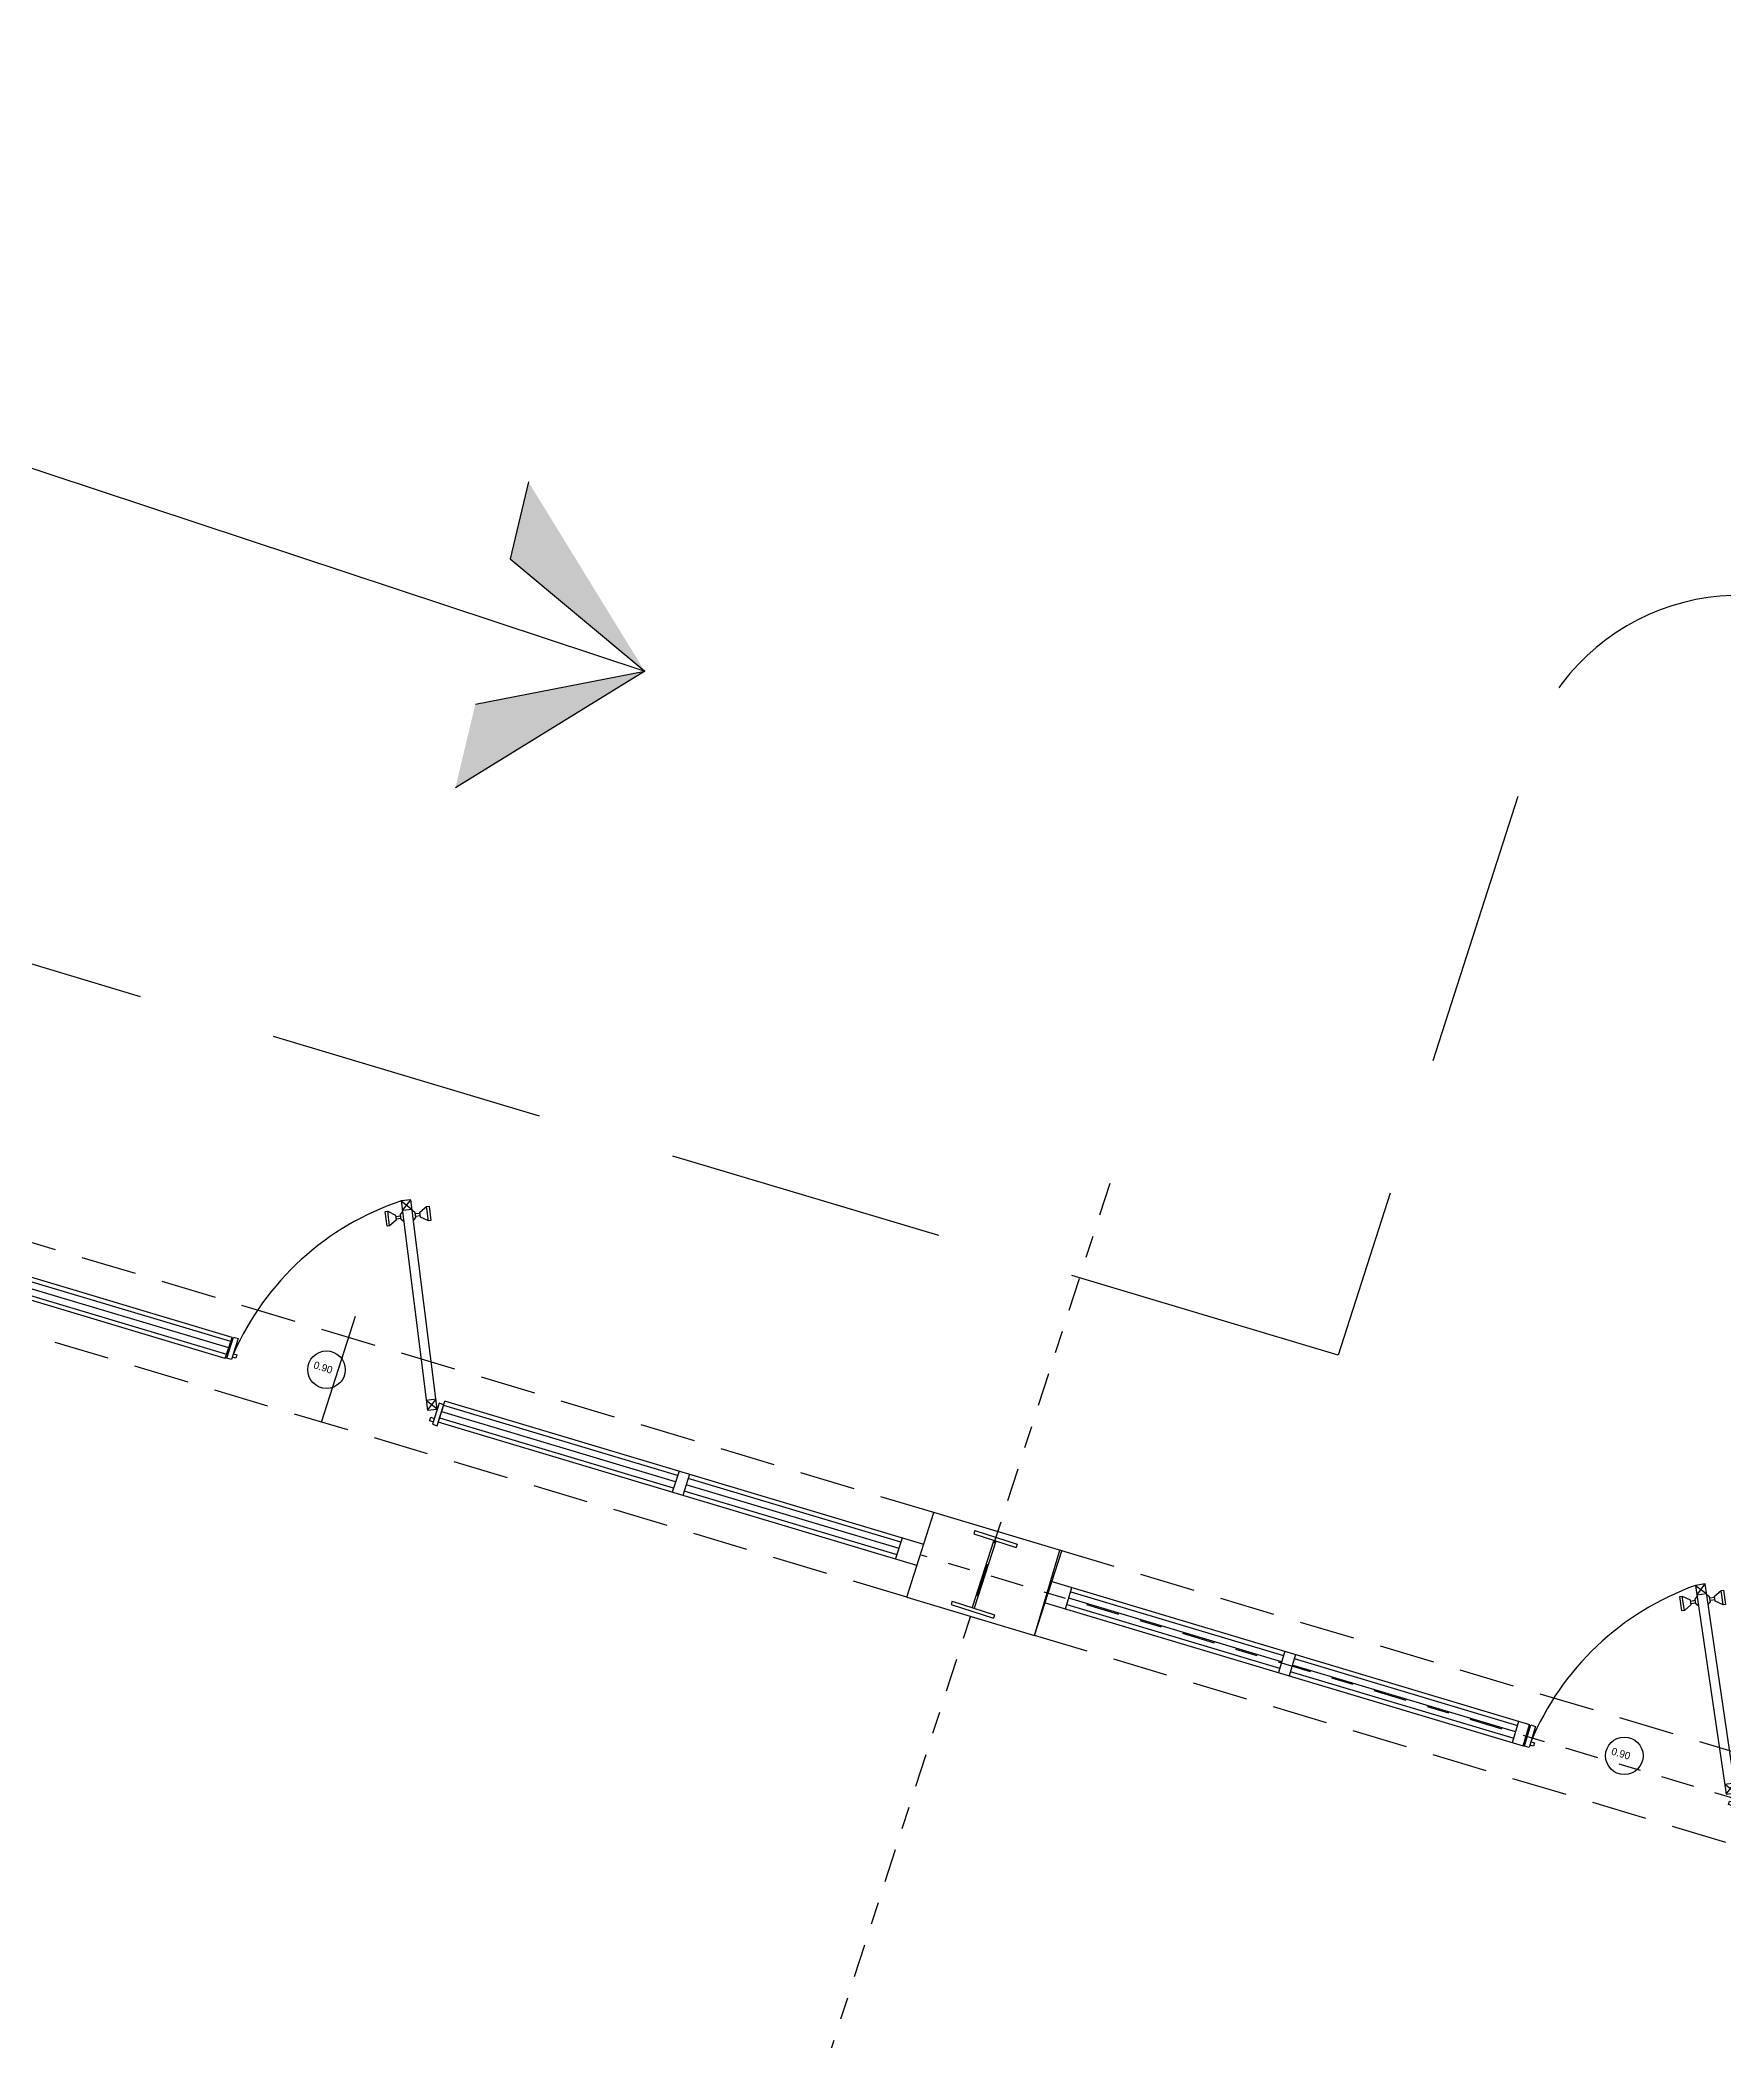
# Model space of a CAD drawing. Header units: millimetres. Extents: x 99 to 472, y 49 to 338.
# Drawn here: x 296.87 to 304.44, y 134.29 to 143.29 of the extents above; entities that cross this region are included whole.
import ezdxf

# ---------------------------------------------------------------- set-up
doc = ezdxf.new("R2010")
doc.units = ezdxf.units.MM
for name, pattern in [('ACAD_ISO04W100', [30.5, 24, -3, 0.5, -3]), ('DASHDOT', [1, 0.5, -0.25, 0, -0.25]), ('HIDDEN', [0.375, 0.25, -0.125])]:
    doc.linetypes.add(name, pattern=pattern)
for name, color, linetype in [('BANQUETA', 4, 'Continuous'), ('EJE', 8, 'DASHDOT'), ('EJES CALLE', 4, 'ACAD_ISO04W100'), ('LOCALES', 5, 'Continuous'), ('NIVELES', 32, 'Continuous'), ('PENDIENTES', 8, 'Continuous'), ('TEXTOS_Y_COTAS', 7, 'Continuous')]:
    doc.layers.add(name, color=color, linetype=linetype)

# ---------------------------------------------------------------- blocks, each defined once
blk = doc.blocks.new('PUERTA90')
for p, q in [((0.087, 0.5829), (0.0508, 0.566)), ((0.1816, 0.5221), (0.1562, 0.5765)), ((0.0366, 0.4545), (0.0112, 0.5089)), ((0.049, 0.4989), (0.0671, 0.5074)), ((0.0532, 0.4899), (0.0713, 0.4983)), ((0.1396, 0.5412), (0.1215, 0.5327)), ((0.1438, 0.5321), (0.1257, 0.5237)), ((0.4336, -0.1603), (0.3973, -0.1772)), ((0.4142, -0.2134), (0.4336, -0.1603)), ((0.4505, -0.1965), (0.3973, -0.1772))]:
    blk.add_line(p, q)
for points in [[(0.0508, 0.566), (0.1039, 0.5466), (0.0677, 0.5297), (0.087, 0.5829)], [(0.0867, 0.4889), (0.0734, 0.4938), (0.065, 0.5119), (0.0698, 0.5252)], [(0.123, 0.5058), (0.1278, 0.5191), (0.1193, 0.5373), (0.1061, 0.5421)], [(0.4505, -0.2515), (0.4355, -0.2515), (0.4355, -0.2365), (0.4505, -0.2365)]]:
    blk.add_lwpolyline(points)
for points in [[(0.4505, -0.1965), (0.087, 0.5829), (0.0508, 0.566), (0.4142, -0.2134)], [(0.1816, 0.5221), (0.1459, 0.5276), (0.1375, 0.5457), (0.1562, 0.5765), (0.1653, 0.5807), (0.1906, 0.5264)], [(0.0021, 0.5047), (0.0112, 0.5089), (0.0468, 0.5035), (0.0553, 0.4853), (0.0366, 0.4545), (0.0275, 0.4503)]]:
    blk.add_lwpolyline(points, close=True)
blk.add_lwpolyline([(0.0508, 0.566, 0.210556), (-0.4095, -0.2365), (-0.3945, -0.2365), (-0.3945, -0.2515), (-0.4095, -0.2515)], format="xyb")
at = {"linetype": 'Continuous'}
for points in [[(-0.4295, -0.2615), (-0.4295, -0.1715), (-0.4095, -0.1715), (-0.4095, -0.2615)], [(0.4705, -0.2615), (0.4705, -0.1715), (0.4505, -0.1715), (0.4505, -0.2615)]]:
    blk.add_lwpolyline(points, close=True, dxfattribs=at)
at = {"layer": 'TEXTOS_Y_COTAS'}
blk.add_circle((-0.0284, -0.1824), 0.0765, dxfattribs=at)
at = {"layer": 'TEXTOS_Y_COTAS', "insert": (-0.0833, -0.1628), "char_height": 0.03, "width": 0.1975, "attachment_point": 1}
blk.add_mtext('\\fGraphite Light ATT|b0|i0|c162|p66;0.90', dxfattribs=at)

msp = doc.modelspace()

# ---------------------------------------------------------------- hatches: boundary and pattern name
at = {"layer": 'PENDIENTES'}
h = msp.add_hatch(color=256, dxfattribs=at)
h.paths.add_polyline_path([(299.59075, 140.44878), (298.82842, 140.30076), (298.73875, 139.92523)])
h.paths.add_polyline_path([(299.59075, 140.44878), (299.0672, 141.30077), (298.98473, 140.95541)])

# ---------------------------------------------------------------- linework, layer by layer
at = {"color": 9, "linetype": 'HIDDEN'}
for p, q in [((300.8918, 136.66386, 163.79154), (295.62524, 138.23969, 153.64576)), ((300.76916, 136.28303, 163.77617), (295.5026, 137.85886, 153.63039)), ((306.73317, 134.91603, 175.04466), (301.46675, 136.49183, 164.89914)), ((306.61053, 134.53521, 175.04466), (301.3441, 136.111, 164.89914))]:
    msp.add_line(p, q, dxfattribs=at)
at = {"color": 8, "linetype": 'DASHDOT', "ltscale": 0.3}
for p, q in [((297.63798, 125.5815), (301.71475, 138.24058)), ((330.60847, 127.56343, 221.14977), (300.83048, 136.47345, 163.78385))]:
    msp.add_line(p, q, dxfattribs=at)
at = {"color": 4, "linetype": 'Continuous', "ltscale": 0.3}
for p, q in [((297.73338, 137.45233, 157.78982), (295.57925, 138.09688, 153.63999)), ((297.70272, 137.35713, 157.78597), (295.54859, 138.00167, 153.63615)), ((297.71045, 137.37569, 157.78982), (296.65574, 137.69127, 155.75798)), ((297.71905, 137.40443, 157.78982), (296.66494, 137.71984, 155.75913)), ((297.72765, 137.43317, 157.78982), (296.67414, 137.7484, 155.76029)), ((299.73863, 136.83146, 161.66388), (298.68589, 137.14645, 159.63582)), ((300.84581, 136.52105, 163.78577), (298.69162, 137.16562, 159.63582)), ((300.81515, 136.42584, 163.78193), (298.66096, 137.07041, 159.63198)), ((299.72023, 136.77433, 161.66157), (298.66869, 137.08897, 159.63582)), ((299.72943, 136.8029, 161.66273), (298.67729, 137.11771, 159.63582)), ((300.73466, 136.50212, 163.59925), (299.77734, 136.78856, 161.75503)), ((300.74326, 136.53086, 163.59925), (299.78654, 136.81712, 161.75618)), ((300.72606, 136.47338, 163.59925), (299.76814, 136.76, 161.75388)), ((300.71933, 136.45451), (300.74999, 136.54972)), ((301.41722, 136.35536), (303.57132, 135.71082)), ((301.48437, 136.23087), (301.51304, 136.32669)), ((301.38855, 136.25954), (303.54265, 135.615)), ((301.49011, 136.25003), (302.44738, 135.9636)), ((302.45598, 135.99235), (301.49871, 136.27878)), ((301.50731, 136.30753), (302.46458, 136.0211)), ((303.50907, 135.67725), (302.50389, 135.97801)), ((302.51249, 136.00676), (303.51767, 135.706)), ((302.49529, 135.94927), (303.50047, 135.6485)), ((303.49474, 135.62934), (303.52341, 135.72516)), ((303.54265, 135.615), (303.57132, 135.71082))]:
    msp.add_line(p, q, dxfattribs=at)
at = {"color": 5, "linetype": 'Continuous', "ltscale": 0.3}
for p, q in [((300.76916, 136.28303), (300.8918, 136.66386)), ((301.46675, 136.49183, 164.89914), (300.8918, 136.66386, 163.79154)), ((301.3441, 136.111), (301.45879, 136.49429)), ((301.3441, 136.111), (301.46675, 136.49183)), ((300.76916, 136.28303, 163.77617), (301.3441, 136.111, 164.88377))]:
    msp.add_line(p, q, dxfattribs=at)
at = {"color": 1, "linetype": 'Continuous', "ltscale": 0.3}
for p, q in [((301.16157, 136.53916, 163.79154), (301.06409, 136.2365, 163.79154)), ((301.07605, 136.58351, 163.79154), (301.07115, 136.56828, 163.79154)), ((301.07115, 136.56828, 163.79154), (301.2615, 136.50698, 163.79154)), ((301.17108, 136.5361, 163.79154), (301.07361, 136.23343, 163.79154)), ((301.07605, 136.58351, 163.79154), (301.26641, 136.52221, 163.79154)), ((301.26641, 136.52221, 163.79154), (301.2615, 136.50698, 163.79154)), ((300.97368, 136.26562, 163.79154), (300.96877, 136.25039, 163.79154)), ((300.96877, 136.25039, 163.79154), (301.15913, 136.18908, 163.79154)), ((300.97368, 136.26562, 163.79154), (301.16403, 136.20431, 163.79154)), ((301.16403, 136.20431, 163.79154), (301.15913, 136.18908, 163.79154))]:
    msp.add_line(p, q, dxfattribs=at)
at = {"layer": 'BANQUETA'}
for p, q in [((299.74476, 136.8505, 161.7108), (299.7141, 136.75529, 161.7108)), ((299.79267, 136.83616, 161.7108), (299.76201, 136.74096, 161.7108)), ((302.47031, 136.04026), (302.44164, 135.94444)), ((302.51823, 136.02593), (302.48955, 135.9301))]:
    msp.add_line(p, q, dxfattribs=at)
at = {"layer": 'EJE', "color": 9, "linetype": 'DASHDOT'}
msp.add_line((298.13588, 137.07095, 158.70328), (298.30611, 137.59954, 158.70328), dxfattribs=at)
at = {"layer": 'EJES CALLE', "color": 4, "linetype": 'Continuous'}
for p, q in [((297.70272, 137.35713), (297.73338, 137.45233)), ((298.66096, 137.07041), (298.69162, 137.16562))]:
    msp.add_line(p, q, dxfattribs=at)
at = {"layer": 'LOCALES', "color": 8, "linetype": 'HIDDEN', "ltscale": 5}
for p, q in [((302.71033, 137.3723, 166.63216), (281.08851, 143.84186, 124.97873)), ((303.51974, 139.88568), (302.71033, 137.3723))]:
    msp.add_line(p, q, dxfattribs=at)
msp.add_arc((304.51519, 139.79035), 1, 72.655535, 174.529946, dxfattribs=at)
at = {"layer": 'NIVELES', "color": 8}
msp.add_line((286.41644, 144.8133), (299.59075, 140.44878), dxfattribs=at)
at = {"layer": 'PENDIENTES'}
for p, q in [((299.0672, 141.30077), (298.98473, 140.95541)), ((298.98473, 140.95541), (299.59075, 140.44878)), ((299.59075, 140.44878), (298.73875, 139.92523)), ((298.82842, 140.30076), (299.59075, 140.44878))]:
    msp.add_line(p, q, dxfattribs=at)

# ---------------------------------------------------------------- block references
at = {"layer": 'BANQUETA'}
for p, xscale, yscale, zscale, rotation in [((298.25011, 137.48872), 1.10373412064896, 1.10373412064896, 1.10373412064896, 342.1492138886367), ((304.08603, 135.75379), 1.103959268783852, 1.103959268783852, 1.103959268783852, 343.3420376011051)]:
    msp.add_blockref('PUERTA90', p, dxfattribs=dict(at, xscale=xscale, yscale=yscale, zscale=zscale, rotation=rotation))

doc.saveas('drawing.dxf')
